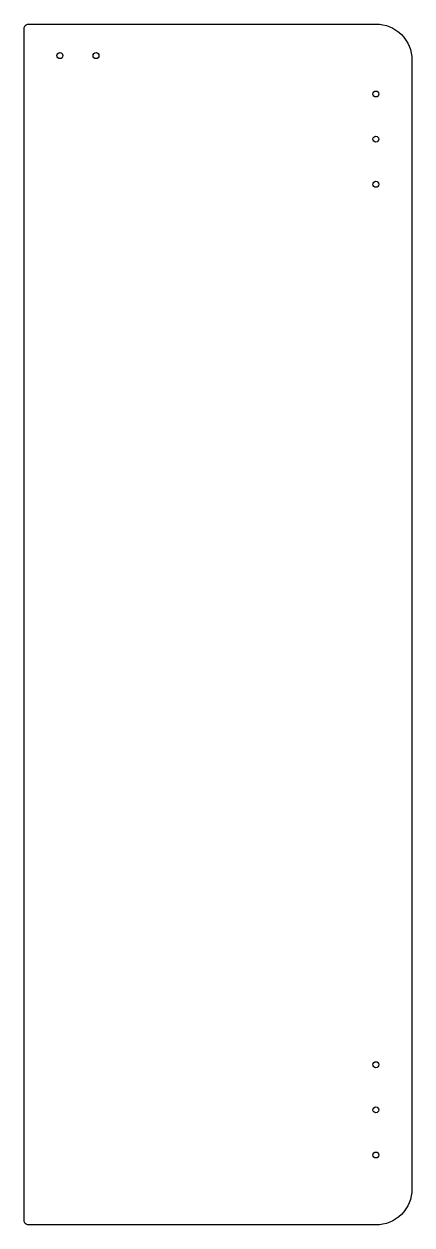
# Model space of a CAD drawing. Header units: millimetres. Extents: x -245 to -30, y 40 to 705.
import ezdxf

# ---------------------------------------------------------------- set-up
doc = ezdxf.new("R2010")
doc.units = ezdxf.units.MM
doc.layers.get('0').update_dxf_attribs({"linetype": 'CONTINUOUS'})

msp = doc.modelspace()

# ---------------------------------------------------------------- linework, layer by layer
msp.add_lwpolyline([(-242.38, 40, -0.414214), (-244.88, 42.5), (-244.88, 702.5, -0.414214), (-242.38, 705), (-50, 705, -0.414214), (-30, 685), (-30, 60, -0.414214), (-50, 40)], format="xyb", close=True)
for centre in [(-225, 687.5), (-205, 687.5), (-50, 666.25), (-50, 641.25), (-50, 616.25), (-50, 128.75), (-50, 103.75), (-50, 78.75)]:
    msp.add_circle(centre, 1.65)

doc.saveas('drawing.dxf')
